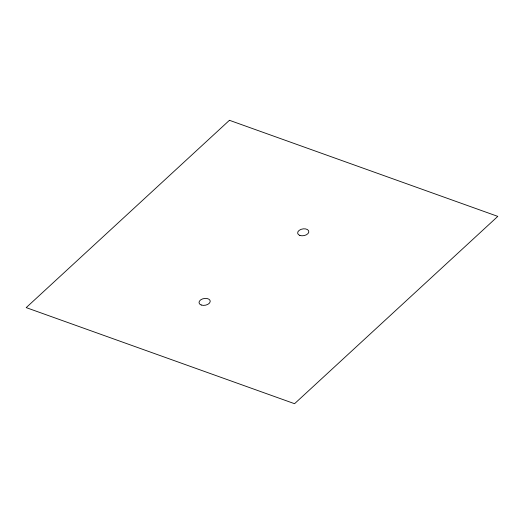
<?xml version="1.0" encoding="UTF-8"?>
<svg xmlns="http://www.w3.org/2000/svg" width="524" height="524" viewBox="0 0 524 524"><rect width="100%" height="100%" fill="white"/><g stroke="black" fill="none" stroke-linecap="round" stroke-linejoin="round"><path stroke-width="0.79" d="M229.44 120.297L26.2 307.614L294.56 403.703L497.8 216.386L229.44 120.297M299.839 235.414A5.666 3.426 -9.8 0 0 308.793 232.119A5.666 3.426 -9.8 0 0 301.051 229.348A5.666 3.426 -9.8 0 0 299.839 235.414M201.236 305.007A5.666 3.426 -9.8 0 0 210.189 301.713A5.666 3.426 -9.8 0 0 202.447 298.935A5.666 3.426 -9.8 0 0 201.236 305.007"/></g></svg>
